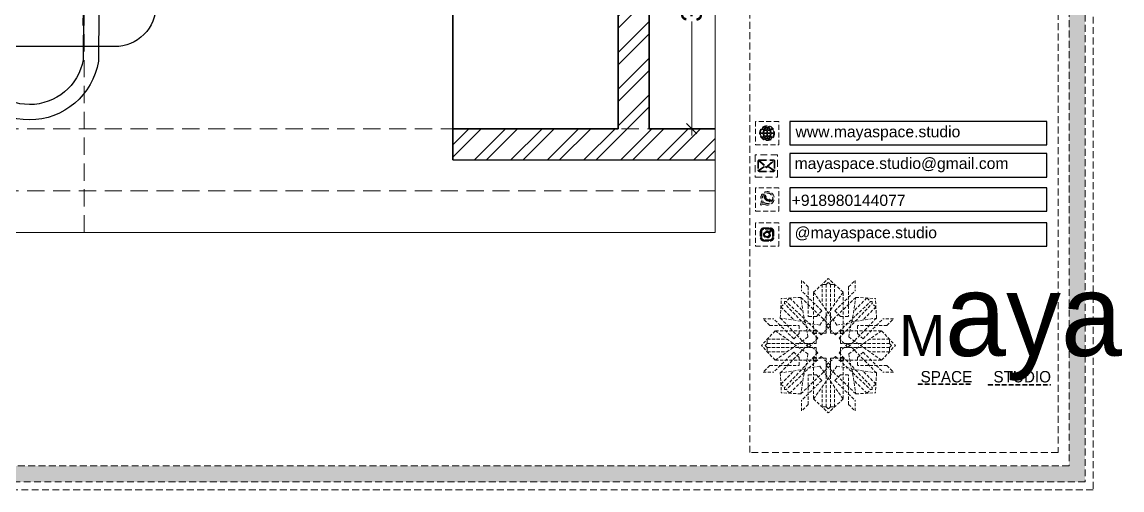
# Model space of a CAD drawing. Header units: millimetres. Extents: x 56222 to 3066687, y -650199 to -121287.
# Drawn here: x 140211 to 140370.5, y -184253.8 to -184185.9 of the extents above; entities that cross this region are included whole.
import ezdxf

# ---------------------------------------------------------------- set-up
doc = ezdxf.new("R2010")
doc.units = ezdxf.units.MM
doc.header["$MEASUREMENT"] = 0
doc.header["$PDMODE"] = 35
for name, pattern in [('DASHED', [0.75, 0.5, -0.25]), ('DASHED2', [0.375, 0.25, -0.125]), ('DASHEDX2', [1.5, 1, -0.5])]:
    doc.linetypes.add(name, pattern=pattern)
doc.layers.get('Defpoints').update_dxf_attribs({"color": 220})
doc.layers.add('AR HATCH-7', color=7, linetype='Continuous')
doc.layers.add('str coll', color=6, linetype='Continuous')
for name, color, linetype, lineweight in [('Dimension', 10, 'DASHEDX2', 20), ('FIRST FLOOR ( DW_RAIL )', 7, 'Continuous', 9), ('FURNITURE', 32, 'Continuous', 9), ('furniture dimensions', 1, 'DASHED', 0), ('GROUND FLOOR', 7, 'Continuous', 9), ('Labelling', 1, 'Continuous', 25), ('wall', 7, 'Continuous', 30)]:
    doc.layers.add(name, color=color, linetype=linetype, lineweight=lineweight)
doc.layers.add('hatch', color=250, linetype='Continuous', lineweight=9, transparency=0.5)
doc.styles.add('century g', font='GOTHIC.TTF')
doc.styles.get("Standard").update_dxf_attribs({"font": 'arial.ttf', "height": 6})
doc.dimstyles.new('Archana', dxfattribs={"dimtxt": 2, "dimasz": 0.75, "dimexe": 0.5, "dimexo": 0.5, "dimgap": 0, "dimtad": 0, "dimzin": 0, "dimdsep": 46, "dimlunit": 4, "dimtxsty": 'century g', "dimblk": 'OBLIQUE', "dimcen": 0, "dimdle": 1, "dimclrd": 256, "dimclre": 256, "dimclrt": 256, "dimadec": 0, "dimazin": 0, "dimtfac": 1, "dimtofl": 0, "dimtmove": 1, "dimatfit": 3, "dimfxl": 1, "dimfxlon": 1, "dimtolj": 1, "dimtzin": 0, "dimlwd": -1, "dimlwe": -1, "dimarcsym": 0})

# ---------------------------------------------------------------- blocks, each defined once
blk = doc.blocks.new('SD DSD')
at = {"layer": 'FURNITURE', "lineweight": 25}
for p, q in [((3348486.7, -514623.32), (3348486.68, -514619.42)), ((3348502.23, -514619.34), (3348502.25, -514623.25)), ((3348486.7, -514623.32), (3348502.25, -514623.25)), ((3348483.69, -514625.26), (3348479.79, -514625.25)), ((3348483.69, -514625.26), (3348483.66, -514640.81)), ((3348505.76, -514625.26), (3348509.66, -514625.25)), ((3348505.76, -514625.26), (3348505.79, -514640.81)), ((3348479.75, -514640.8), (3348483.66, -514640.81)), ((3348509.7, -514640.8), (3348505.79, -514640.81)), ((3348479.75, -514651.77), (3348483.66, -514651.76)), ((3348483.69, -514667.31), (3348483.66, -514651.76)), ((3348483.69, -514667.31), (3348479.79, -514667.32)), ((3348486.7, -514669.25), (3348486.68, -514673.16)), ((3348486.7, -514669.25), (3348502.25, -514669.32)), ((3348502.23, -514673.23), (3348502.25, -514669.32))]:
    blk.add_line(p, q, dxfattribs=at)
at = {"layer": 'FURNITURE'}
for p, q in [((3348505.76, -514667.31), (3348505.79, -514651.76)), ((3348509.7, -514651.77), (3348505.79, -514651.76)), ((3348505.76, -514667.31), (3348509.66, -514667.32))]:
    blk.add_line(p, q, dxfattribs=at)
at = {"layer": 'FURNITURE', "lineweight": 25, "flags": 128}
for points in [[(3348502.23, -514621.56), (3348504.46, -514621.55), (3348504.42, -514614.17, 0.853613), (3348484.42, -514614.22), (3348484.46, -514621.65), (3348486.68, -514621.64)], [(3348502.22, -514619.34), (3348502.23, -514621.56), (3348502.2, -514614.36, 0.835758), (3348486.65, -514614.39), (3348486.67, -514619.42), (3348486.68, -514621.64)], [(3348481.97, -514640.8), (3348481.97, -514643.02), (3348474.58, -514643.01, -0.853613), (3348474.58, -514623.01), (3348482.01, -514623.02), (3348482.01, -514625.25)], [(3348507.48, -514640.8), (3348507.48, -514643.02), (3348514.87, -514643.01, 0.853613), (3348514.87, -514623.01), (3348507.44, -514623.02), (3348507.44, -514625.25)], [(3348479.75, -514640.79), (3348481.97, -514640.8), (3348474.77, -514640.78, -0.835758), (3348474.76, -514625.23), (3348479.79, -514625.24), (3348482.01, -514625.25)], [(3348509.7, -514640.79), (3348507.48, -514640.8), (3348514.68, -514640.78, 0.835758), (3348514.69, -514625.23), (3348509.66, -514625.24), (3348507.44, -514625.25)], [(3348481.97, -514651.77), (3348481.97, -514649.55), (3348474.58, -514649.57, 0.853613), (3348474.58, -514669.57), (3348482.01, -514669.55), (3348482.01, -514667.32)], [(3348507.48, -514651.77), (3348507.48, -514649.55), (3348514.87, -514649.57, -0.853613), (3348514.87, -514669.57), (3348507.44, -514669.55), (3348507.44, -514667.32)], [(3348479.75, -514651.78), (3348481.97, -514651.77), (3348474.77, -514651.79, 0.835758), (3348474.76, -514667.34), (3348479.79, -514667.33), (3348482.01, -514667.33)], [(3348509.7, -514651.78), (3348507.48, -514651.77), (3348514.68, -514651.79, -0.835758), (3348514.69, -514667.34), (3348509.66, -514667.33), (3348507.44, -514667.33)], [(3348502.23, -514671.01), (3348504.46, -514671.02), (3348504.42, -514678.4, -0.853613), (3348484.42, -514678.36), (3348484.46, -514670.92), (3348486.68, -514670.93)], [(3348502.22, -514673.23), (3348502.23, -514671.01), (3348502.2, -514678.21, -0.835758), (3348486.65, -514678.18), (3348486.67, -514673.16), (3348486.68, -514670.93)]]:
    blk.add_lwpolyline(points, format="xyb", dxfattribs=at)
at = {"layer": 'FURNITURE', "lineweight": 30}
blk.add_lwpolyline([(3348506.78, -514676.29), (3348482.68, -514676.29, -0.414214), (3348476.68, -514670.29), (3348476.68, -514622.29, -0.414214), (3348482.68, -514616.29), (3348506.78, -514616.29, -0.414214), (3348512.78, -514622.29), (3348512.78, -514670.29, -0.414214)], format="xyb", close=True, dxfattribs=at)
blk = doc.blocks.new('FSFSF')
at = {"color": 42, "lineweight": 5, "true_color": 0xe0ac11}
for p, q in [((28600.03, 143.51), (28600.03, 140.16)), ((28602.15, 141.41), (28600.03, 143.51)), ((28602.15, 141.41), (28602.15, 131.95)), ((28603.86, 139.69), (28608.58, 144.08)), ((28607.9, 142.22), (28606.58, 142.22)), ((28606.58, 142.22), (28606.58, 135.84)), ((28607.9, 142.22), (28608.58, 142.85)), ((28607.9, 142.22), (28607.9, 126.58)), ((28613.31, 139.69), (28608.58, 144.08)), ((28609.27, 142.22), (28608.59, 142.85)), ((28609.27, 142.22), (28609.27, 126.58)), ((28609.27, 142.22), (28610.59, 142.22)), ((28610.59, 142.22), (28610.59, 135.84)), ((28615.02, 141.41), (28617.14, 143.51)), ((28615.02, 141.41), (28615.02, 131.95)), ((28617.14, 143.51), (28617.14, 140.16)), ((28593.19, 131.45), (28593.54, 137.71)), ((28599.8, 138.06), (28593.54, 137.71)), ((28596.24, 137.86), (28595.12, 136.69)), ((28596.24, 137.86), (28600.47, 133.65)), ((28601.03, 130), (28599.8, 138.06)), ((28599.8, 138.05), (28608.58, 129.56)), ((28606.47, 133.76), (28600.03, 140.16)), ((28603.86, 126.58), (28603.86, 139.69)), ((28603.86, 139.69), (28608.58, 133.02)), ((28613.31, 139.69), (28608.59, 133.02)), ((28617.37, 138.05), (28608.59, 129.56)), ((28610.7, 133.76), (28617.14, 140.16)), ((28613.31, 126.58), (28613.31, 139.69)), ((28616.14, 130), (28617.37, 138.06)), ((28620.93, 137.86), (28616.7, 133.65)), ((28617.37, 138.06), (28623.63, 137.71)), ((28620.93, 137.86), (28622.05, 136.69)), ((28624, 131.45), (28623.65, 137.71)), ((28593.39, 135), (28594.56, 136.12)), ((28593.39, 135), (28597.6, 130.78)), ((28595.12, 136.69), (28594.53, 136.69)), ((28594.56, 136.12), (28594.56, 136.71)), ((28605.17, 124.98), (28594.56, 136.12)), ((28606.27, 126.08), (28595.12, 136.69)), ((28606.47, 133.76), (28604.75, 131.95)), ((28610.7, 133.76), (28612.42, 131.95)), ((28610.9, 126.08), (28622.05, 136.69)), ((28612.02, 124.98), (28622.62, 136.12)), ((28623.8, 135), (28619.59, 130.78)), ((28622.05, 136.69), (28622.64, 136.69)), ((28622.62, 136.12), (28622.62, 136.71)), ((28623.8, 135), (28622.62, 136.12)), ((28587.73, 131.22), (28591.08, 131.22)), ((28589.84, 129.1), (28587.73, 131.22)), ((28597.49, 124.78), (28591.08, 131.22)), ((28593.19, 131.45), (28601.69, 122.67)), ((28601.25, 130.22), (28593.19, 131.45)), ((28604.75, 131.95), (28602.15, 131.95)), ((28605.86, 129.18), (28608.58, 133.02)), ((28611.31, 129.18), (28608.59, 133.02)), ((28612.42, 131.95), (28615.02, 131.95)), ((28623.99, 131.45), (28615.5, 122.67)), ((28615.94, 130.22), (28624, 131.45)), ((28619.7, 124.78), (28626.1, 131.22)), ((28629.45, 131.22), (28626.1, 131.22)), ((28627.34, 129.1), (28629.45, 131.22)), ((28591.56, 127.39), (28587.17, 122.66)), ((28589.84, 129.1), (28599.29, 129.1)), ((28604.66, 127.39), (28591.56, 127.39)), ((28591.56, 127.39), (28598.23, 122.67)), ((28599.29, 126.5), (28599.29, 129.1)), ((28605.86, 129.18), (28601.03, 130)), ((28602.07, 125.39), (28601.25, 130.22)), ((28603.68, 126.54), (28603.68, 127.39)), ((28604.71, 127.57), (28603.86, 127.57)), ((28604.66, 123.35), (28604.66, 127.39)), ((28604.7, 126.58), (28604.71, 127.57)), ((28606.27, 126.08), (28608.58, 128.27)), ((28607.9, 128.92), (28608.58, 129.56)), ((28607.9, 128.92), (28608.58, 128.27)), ((28609.27, 128.92), (28608.59, 129.56)), ((28609.27, 128.92), (28608.59, 128.27)), ((28610.9, 126.08), (28608.59, 128.27)), ((28611.31, 129.18), (28616.14, 130)), ((28612.46, 126.58), (28612.46, 127.57)), ((28612.46, 127.57), (28613.31, 127.57)), ((28612.52, 123.35), (28612.52, 127.39)), ((28612.52, 127.39), (28625.63, 127.39)), ((28613.51, 126.54), (28613.51, 127.39)), ((28615.12, 125.39), (28615.94, 130.22)), ((28627.34, 129.1), (28617.89, 129.1)), ((28617.89, 126.5), (28617.89, 129.1)), ((28625.63, 127.39), (28618.96, 122.67)), ((28625.63, 127.39), (28630.02, 122.66)), ((28589.03, 123.35), (28588.4, 122.67)), ((28589.03, 123.35), (28589.03, 124.67)), ((28589.03, 124.67), (28595.4, 124.67)), ((28589.03, 123.35), (28604.66, 123.35)), ((28597.49, 124.78), (28599.29, 126.5)), ((28602.07, 125.39), (28598.23, 122.67)), ((28602.33, 123.35), (28601.69, 122.67)), ((28602.33, 123.35), (28602.97, 122.67)), ((28605.17, 124.98), (28602.97, 122.67)), ((28604.66, 126.54), (28603.68, 126.54)), ((28607.9, 126.58), (28603.86, 126.58)), ((28609.27, 126.58), (28613.31, 126.58)), ((28612.02, 124.98), (28614.21, 122.67)), ((28612.52, 126.54), (28613.51, 126.54)), ((28628.16, 123.35), (28612.52, 123.35)), ((28614.85, 123.35), (28614.21, 122.67)), ((28614.85, 123.35), (28615.5, 122.67)), ((28615.12, 125.39), (28618.96, 122.67)), ((28619.7, 124.78), (28617.89, 126.5)), ((28628.16, 124.67), (28621.78, 124.67)), ((28628.16, 123.35), (28628.16, 124.67)), ((28628.16, 123.35), (28628.78, 122.67)), ((28591.56, 117.94), (28587.17, 122.66)), ((28589.03, 121.98), (28588.4, 122.65)), ((28589.03, 121.98), (28604.66, 121.98)), ((28589.03, 121.98), (28589.03, 120.66)), ((28589.03, 120.66), (28595.4, 120.66)), ((28597.49, 120.54), (28591.08, 114.11)), ((28591.56, 117.94), (28598.23, 122.65)), ((28593.19, 113.88), (28601.69, 122.65)), ((28605.17, 120.35), (28594.56, 109.2)), ((28597.49, 120.54), (28599.29, 118.83)), ((28602.07, 119.94), (28598.23, 122.65)), ((28602.07, 119.94), (28601.25, 115.1)), ((28602.33, 121.98), (28601.69, 122.65)), ((28602.33, 121.98), (28602.97, 122.65)), ((28605.17, 120.35), (28602.97, 122.65)), ((28604.66, 121.98), (28604.66, 117.94)), ((28612.02, 120.35), (28614.21, 122.65)), ((28612.02, 120.35), (28622.62, 109.2)), ((28612.52, 121.98), (28612.52, 117.94)), ((28628.16, 121.98), (28612.52, 121.98)), ((28614.85, 121.98), (28614.21, 122.65)), ((28614.85, 121.98), (28615.5, 122.65)), ((28615.12, 119.94), (28618.96, 122.65)), ((28615.12, 119.94), (28615.94, 115.1)), ((28623.99, 113.88), (28615.5, 122.65)), ((28619.7, 120.54), (28617.89, 118.83)), ((28625.63, 117.94), (28618.96, 122.65)), ((28619.7, 120.54), (28626.1, 114.11)), ((28628.16, 120.66), (28621.78, 120.66)), ((28625.63, 117.94), (28630.02, 122.66)), ((28628.16, 121.98), (28628.78, 122.65)), ((28628.16, 121.98), (28628.16, 120.66)), ((28589.84, 116.23), (28587.73, 114.11)), ((28589.84, 116.23), (28599.29, 116.23)), ((28604.66, 117.94), (28591.56, 117.94)), ((28606.27, 119.15), (28595.12, 108.54)), ((28599.29, 118.83), (28599.29, 116.23)), ((28604.66, 118.78), (28603.68, 118.78)), ((28603.68, 118.78), (28603.68, 117.94)), ((28607.9, 118.65), (28603.86, 118.65)), ((28603.86, 118.65), (28603.86, 105.54)), ((28604.71, 117.66), (28603.86, 117.66)), ((28604.7, 118.65), (28604.71, 117.66)), ((28606.27, 119.15), (28608.58, 116.96)), ((28607.9, 103.01), (28607.9, 118.65)), ((28607.9, 116.31), (28608.58, 116.96)), ((28607.9, 116.31), (28608.58, 115.67)), ((28610.9, 119.15), (28608.59, 116.96)), ((28609.27, 116.31), (28608.59, 116.96)), ((28609.27, 116.31), (28608.59, 115.67)), ((28609.27, 118.65), (28613.31, 118.65)), ((28609.27, 103.01), (28609.27, 118.65)), ((28610.9, 119.15), (28622.05, 108.54)), ((28612.46, 118.65), (28612.46, 117.66)), ((28612.46, 117.66), (28613.31, 117.66)), ((28612.52, 118.78), (28613.51, 118.78)), ((28612.52, 117.94), (28625.63, 117.94)), ((28613.31, 118.65), (28613.31, 105.54)), ((28613.51, 118.78), (28613.51, 117.94)), ((28617.89, 118.83), (28617.89, 116.23)), ((28627.34, 116.23), (28617.89, 116.23)), ((28627.34, 116.23), (28629.45, 114.11)), ((28587.73, 114.11), (28591.08, 114.11)), ((28601.25, 115.1), (28593.19, 113.87)), ((28593.19, 113.87), (28593.54, 107.62)), ((28593.39, 110.32), (28597.6, 114.55)), ((28599.8, 107.17), (28608.58, 115.67)), ((28601.03, 115.23), (28599.8, 107.17)), ((28605.86, 116.05), (28601.03, 115.23)), ((28602.15, 103.82), (28602.15, 113.27)), ((28604.75, 113.27), (28602.15, 113.27)), ((28606.47, 111.47), (28604.75, 113.27)), ((28605.86, 116.05), (28608.58, 112.21)), ((28611.31, 116.05), (28608.59, 112.21)), ((28617.37, 107.17), (28608.59, 115.67)), ((28610.7, 111.47), (28612.42, 113.27)), ((28611.31, 116.05), (28616.14, 115.23)), ((28612.42, 113.27), (28615.02, 113.27)), ((28615.02, 103.82), (28615.02, 113.27)), ((28615.94, 115.1), (28624, 113.87)), ((28616.14, 115.23), (28617.37, 107.17)), ((28623.8, 110.32), (28619.59, 114.55)), ((28624, 113.87), (28623.65, 107.62)), ((28629.45, 114.11), (28626.1, 114.11)), ((28593.39, 110.32), (28594.56, 109.2)), ((28594.56, 109.2), (28594.56, 108.61)), ((28596.24, 107.37), (28600.47, 111.58)), ((28606.47, 111.47), (28600.03, 105.07)), ((28603.86, 105.54), (28608.58, 112.21)), ((28606.58, 103.01), (28606.58, 109.38)), ((28613.31, 105.54), (28608.59, 112.21)), ((28610.59, 103.01), (28610.59, 109.38)), ((28610.7, 111.47), (28617.14, 105.07)), ((28620.93, 107.37), (28616.7, 111.58)), ((28623.8, 110.32), (28622.62, 109.2)), ((28622.62, 109.2), (28622.62, 108.61)), ((28599.8, 107.17), (28593.54, 107.52)), ((28595.12, 108.54), (28594.53, 108.54)), ((28596.24, 107.37), (28595.12, 108.54)), ((28617.37, 107.17), (28623.63, 107.52)), ((28620.93, 107.37), (28622.05, 108.54)), ((28622.05, 108.54), (28622.64, 108.54)), ((28600.03, 101.71), (28600.03, 105.07)), ((28602.15, 103.82), (28600.03, 101.71)), ((28603.86, 105.54), (28608.58, 101.15)), ((28607.9, 103.01), (28606.58, 103.01)), ((28607.9, 103.01), (28608.58, 102.38)), ((28613.31, 105.54), (28608.58, 101.15)), ((28609.27, 103.01), (28608.59, 102.38)), ((28609.27, 103.01), (28610.59, 103.01)), ((28615.02, 103.82), (28617.14, 101.71)), ((28617.14, 101.71), (28617.14, 105.07))]:
    blk.add_line(p, q, dxfattribs=at)
blk = doc.blocks.new('hgwg')
at = {"layer": 'Dimension', "true_color": 0xd39e00}
h = blk.add_hatch(color=42, dxfattribs=at)
h.dxf.hatch_style = 1
h.paths.add_polyline_path([(27505.71, 45.05), (27494.27, 45.05), (27494.27, 44.9), (27505.71, 44.9)])
h = blk.add_hatch(color=42, dxfattribs=at)
h.dxf.hatch_style = 1
h.paths.add_polyline_path([(27523.3, 44.9), (27509.68, 44.9), (27509.68, 44.75), (27523.3, 44.75)])
at = {"layer": 'Dimension', "color": 42, "true_color": 0xd39e00}
for p, q in [((27494.27, 45.05), (27505.71, 45.05)), ((27494.27, 44.9), (27494.27, 45.05)), ((27494.27, 44.9), (27505.71, 44.9)), ((27505.71, 45.05), (27505.71, 44.9)), ((27509.68, 44.9), (27523.3, 44.9)), ((27509.68, 44.9), (27509.68, 44.75)), ((27509.68, 44.75), (27523.3, 44.75)), ((27523.3, 44.75), (27523.3, 44.9))]:
    blk.add_line(p, q, dxfattribs=at)
at = {"layer": 'Dimension', "color": 42, "true_color": 0xd39e00, "attachment_point": 1}
for s, width, insert, char_height in [('{\\fCinzel|b0|i0|c0|p2;\\H1.5x;M\\fAmsterdam One|b0|i0|c0|p2;\\H2x;aya}', 85.3277, (27490.17, 69.17), 6), ('{\\fCinzel|b0|i0|c0|p0;SPACE     STUDIO}', 66.129, (27494.83, 47.86), 2.5)]:
    blk.add_mtext_dynamic_manual_height_columns(s, width=width, gutter_width=30, heights=[0], dxfattribs=dict(at, insert=insert, char_height=char_height))
blk = doc.blocks.new('QEGW4TG')
at = {"layer": 'Dimension', "true_color": 0x000000}
h = blk.add_hatch(color=18, dxfattribs=at)
h.dxf.hatch_style = 1
h.paths.add_polyline_path([(2.69, 1.93, 0.170513), (2.95, 1.97, 0.190337), (3.11, 2.18, 0.316231), (3.07, 2.28), (2.79, 2.37, 0.273721), (2.69, 2.34, 0.040749), (2.63, 2.27, -0.441282), (2.53, 2.25, -0.11828), (2.06, 2.64, -0.441282), (2.07, 2.74, 0.040749), (2.13, 2.81, 0.290083), (2.14, 2.92), (2.01, 3.18, 0.316231), (1.91, 3.2, 0.190337), (1.73, 3, 0.170513), (1.72, 2.74, 0.252784)], flags=0)
h.paths.add_polyline_path([(1.19, 1.98), (1.03, 1.3, 0.550912), (1.11, 1.23), (1.75, 1.39, 6.344125)])
h.paths.add_polyline_path([(1.81, 1.7), (1.4, 1.6), (1.5, 2.03, -9.071339)], flags=16)
h.paths.add_polyline_path([(3.11, 2.16, -0.17811), (2.95, 1.97, -0.170513), (2.69, 1.93, -0.252784), (1.72, 2.74, -0.170513), (1.73, 3, -0.17811), (1.89, 3.19, -0.370089), (2.01, 3.18), (2.14, 2.92, -0.307185), (2.13, 2.8, -0.041087), (2.06, 2.73, 0.321676), (2.05, 2.65, 0.126524), (2.55, 2.24, 0.312216), (2.62, 2.26, -0.041087), (2.68, 2.34, -0.290673), (2.79, 2.37), (3.07, 2.28, -0.370089)], flags=0)
h = blk.add_hatch(color=18, dxfattribs=at)
h.dxf.hatch_style = 1
h.paths.add_polyline_path([(2.79, 2.37, 0.273721), (2.69, 2.34, 0.040749), (2.63, 2.27, -0.441282), (2.53, 2.25, -0.11828), (2.06, 2.64, -0.441282), (2.07, 2.74, 0.040749), (2.13, 2.81, 0.290083), (2.14, 2.92), (2.01, 3.18, 0.316231), (1.91, 3.2, 0.190337), (1.73, 3, 0.170513), (1.72, 2.74, 0.252784), (2.69, 1.93, 0.170513), (2.95, 1.97, 0.190337), (3.11, 2.18, 0.316231), (3.07, 2.28)])
for p, q in [((2.01, 3.18), (2.14, 2.92)), ((3.07, 2.28), (2.8, 2.36)), ((1.19, 1.98), (1.03, 1.3)), ((1.1, 1.23), (1.75, 1.39)), ((1.5, 2.03), (1.4, 1.6)), ((1.4, 1.6), (1.81, 1.7))]:
    blk.add_line(p, q)
blk.add_lwpolyline([(0, 0), (4.68, 0), (4.68, 4.68), (0, 4.68)], close=True)
for centre, radius, start, end in [((2.39, 2.56), 1.34, 241.4727, 205.6422), ((2.39, 2.56), 1.04, 235.9962, 210.8333), ((2.09, 2.87), 0.39, 159.7007, 198.4072), ((2.96, 3.23), 1.33, 201.4218, 258.1669), ((2.07, 2.87), 0.364, 118.9685, 159.3648), ((1.94, 3.12), 0.0896, 41.8985, 123.1344), ((2.11, 2.68), 0.066, 135.9932, 224.8892), ((1.67, 3.16), 0.586, 312.4617, 321.8728), ((3.12, 3.42), 1.31, 216.5455, 243.5279), ((2.05, 2.87), 0.104, 320.3924, 28.6971), ((2.57, 2.3), 0.066, 234.2482, 323.1441), ((3.11, 1.94), 0.586, 137.2645, 146.6756), ((2.76, 2.27), 0.104, 70.4402, 138.745), ((3.03, 2.2), 0.0896, 336.0029, 57.2388), ((1.09, 1.29), 0.0598, 164.8483, 282.1458), ((2.75, 2.31), 0.39, 260.7301, 299.4366), ((2.76, 2.29), 0.364, 299.7725, 340.1688)]:
    blk.add_arc(centre, radius, start, end)
blk = doc.blocks.new('ASGERG')
at = {"layer": 'Dimension', "true_color": 0x000000}
h = blk.add_hatch(color=18, dxfattribs=at)
h.dxf.hatch_style = 1
h.paths.add_polyline_path([(0.99, 1.7, 0.353872), (1.69, 1.03), (2.96, 1.03, 0.353872), (3.66, 1.7), (3.66, 2.99, 0.353872), (2.96, 3.67), (1.69, 3.67, 0.353872), (0.99, 2.99)])
h.paths.add_polyline_path([(1.27, 2.97, -0.353872), (1.72, 3.4), (2.94, 3.4, -0.353872), (3.38, 2.97), (3.38, 1.72, -0.353872), (2.94, 1.3), (1.72, 1.3, -0.353872), (1.27, 1.72)], flags=16)
h.paths.add_polyline_path([(3.02, 2.35, -1), (1.64, 2.35, -1)], flags=0)
h.paths.add_polyline_path([(2.74, 2.35, -1), (1.92, 2.35, -1)], flags=0)
h.paths.add_polyline_path([(2.86, 3.02, -1), (3.19, 3.02, -1)], flags=0)
h.paths.add_polyline_path([(1.64, 2.35, 1), (3.02, 2.35, 1)], flags=0)
h = blk.add_hatch(color=18, dxfattribs=at)
h.dxf.hatch_style = 1
h.paths.add_polyline_path([(1.64, 2.35, 1), (3.02, 2.35, 1)])
h.paths.add_polyline_path([(2.74, 2.35, -1), (1.92, 2.35, -1)], flags=16)
h = blk.add_hatch(color=18, dxfattribs=at)
h.dxf.hatch_style = 1
h.paths.add_polyline_path([(3.19, 3.02, 1), (2.86, 3.02, 1)])
for p, q in [((0.99, 2.99), (0.99, 1.7)), ((1.27, 2.97), (1.27, 1.72)), ((1.69, 3.67), (2.96, 3.67)), ((2.94, 3.4), (1.72, 3.4)), ((3.38, 2.97), (3.38, 1.72)), ((3.66, 2.99), (3.66, 1.7)), ((1.69, 1.03), (2.96, 1.03)), ((2.94, 1.3), (1.72, 1.3))]:
    blk.add_line(p, q)
blk.add_lwpolyline([(0, 0), (4.68, 0), (4.68, 4.68), (0, 4.68)], close=True)
for centre, radius in [((2.33, 2.35), 0.694), ((2.33, 2.35), 0.414), ((3.02, 3.02), 0.168)]:
    blk.add_circle(centre, radius)
for centre, radius, start, end in [((1.76, 2.89), 0.778, 94.8631, 172.8127), ((1.76, 2.91), 0.491, 94.8631, 172.8127), ((2.9, 2.91), 0.491, 7.1873, 85.1369), ((2.89, 2.89), 0.778, 7.1873, 85.1369), ((1.76, 1.8), 0.778, 187.1873, 265.1369), ((1.76, 1.78), 0.491, 187.1873, 265.1369), ((2.9, 1.78), 0.491, 274.8631, 352.8127), ((2.89, 1.8), 0.778, 274.8631, 352.8127)]:
    blk.add_arc(centre, radius, start, end)
blk = doc.blocks.new('DTGWEGEARG')
at = {"layer": 'Dimension', "true_color": 0x000000}
h = blk.add_hatch(color=18, dxfattribs=at)
h.dxf.hatch_style = 1
h.paths.add_polyline_path([(3.83, 2.34, 1), (0.85, 2.34, 1)])
h.paths.add_polyline_path([(2.51, 1.01, 0.105795), (2.96, 1.58, -0.055205), (3.3, 1.41, -0.169822)], flags=16)
h.paths.add_polyline_path([(2.41, 1.12), (2.41, 1.69, -0.058279), (2.81, 1.63, -0.103353)], flags=16)
h.paths.add_polyline_path([(2.26, 1.13, -0.101741), (1.87, 1.63, -0.057171), (2.26, 1.69)], flags=16)
h.paths.add_polyline_path([(2.17, 1.01, -0.169822), (1.38, 1.41, -0.055205), (1.72, 1.58, 0.105795)], flags=16)
h.paths.add_polyline_path([(3.02, 1.72, 0.081336), (3.13, 2.27), (3.68, 2.27, -0.152069), (3.4, 1.52, 0.05687)], flags=16)
h.paths.add_polyline_path([(2.87, 1.77, 0.061945), (2.41, 1.84), (2.41, 2.27), (2.98, 2.27, -0.081344)], flags=16)
h.paths.add_polyline_path([(2.26, 1.84, 0.060923), (1.8, 1.77, -0.081344), (1.7, 2.27), (2.26, 2.27)], flags=16)
h.paths.add_polyline_path([(1.66, 1.72, 0.05687), (1.28, 1.52, -0.152069), (1, 2.27), (1.55, 2.27, 0.081336)], flags=16)
h.paths.add_polyline_path([(2.41, 2.42), (2.41, 2.83, 0.061945), (2.87, 2.91, -0.080009), (2.98, 2.42)], flags=16)
h.paths.add_polyline_path([(3.13, 2.42, 0.080116), (3.02, 2.96, 0.05687), (3.4, 3.16, 0.028258), (3.3, 3.27, -0.055205), (2.96, 3.1, 0.105795), (2.51, 3.67, -0.36029), (3.68, 2.42)], flags=16)
h.paths.add_polyline_path([(2.26, 2.42), (1.7, 2.42, -0.080009), (1.8, 2.91, 0.060923), (2.26, 2.84)], flags=16)
h.paths.add_polyline_path([(1.55, 2.42), (1, 2.42, -0.150466), (1.28, 3.16, 0.05687), (1.66, 2.96, 0.080116)], flags=16)
h.paths.add_polyline_path([(2.41, 2.98), (2.41, 3.56, -0.103353), (2.81, 3.05, -0.058279)], flags=16)
h.paths.add_polyline_path([(2.26, 2.99, -0.057171), (1.87, 3.05, -0.101741), (2.26, 3.55)], flags=16)
h.paths.add_polyline_path([(1.72, 3.1, -0.055205), (1.38, 3.27, -0.169822), (2.17, 3.67, 0.105795)], flags=16)
blk.add_lwpolyline([(0, 0), (4.68, 0), (4.68, 4.68), (0, 4.68)], close=True)
at = {"layer": 'Dimension', "color": 18, "true_color": 0x000000}
for p, q in [((1, 2.42), (1.55, 2.42)), ((1, 2.27), (1.55, 2.27)), ((1.7, 2.42), (2.26, 2.42)), ((1.7, 2.27), (2.26, 2.27)), ((2.26, 3.55), (2.26, 2.99)), ((2.26, 2.84), (2.26, 2.42)), ((2.26, 2.27), (2.26, 1.84)), ((2.41, 3.56), (2.41, 2.98)), ((2.41, 2.83), (2.41, 2.42)), ((2.41, 2.42), (2.98, 2.42)), ((2.41, 2.27), (2.98, 2.27)), ((2.41, 2.27), (2.41, 1.84)), ((3.13, 2.42), (3.68, 2.42)), ((3.13, 2.27), (3.68, 2.27)), ((2.26, 1.69), (2.26, 1.13)), ((2.41, 1.69), (2.41, 1.12))]:
    blk.add_line(p, q, dxfattribs=at)
blk.add_circle((2.34, 2.34), 1.49, dxfattribs=at)
for centre, radius, start, end in [((2.34, 2.34), 1.34, 142.3819, 176.6093), ((2.34, 2.34), 1.34, 183.0315, 217.6181), ((2.34, 4.74), 1.9, 236.1399, 249.1595), ((2.34, 2.34), 1.34, 97.3549, 135.9073), ((2.34, 4.74), 1.75, 236.7417, 249.3811), ((3.28, 2.34), 1.73, 159.0567, 177.3789), ((3.28, 2.34), 1.73, 182.3435, 200.9433), ((3.28, 2.34), 1.58, 158.8325, 177.1302), ((3.28, 2.34), 1.58, 182.5658, 201.1675), ((3.28, 2.34), 1.73, 129.9301, 154.0867), ((2.34, 4.74), 1.9, 253.6799, 267.6253), ((3.28, 2.34), 1.58, 130.1073, 153.3446), ((2.34, 4.74), 1.75, 254.3336, 267.422), ((1.4, 2.34), 1.58, 26.6554, 50.2584), ((2.34, 4.74), 1.75, 272.3248, 285.6664), ((2.34, 4.74), 1.9, 272.1415, 286.3201), ((2.34, 2.34), 1.34, 3.3907, 82.6451), ((1.4, 2.34), 1.73, 25.9133, 50.0699), ((1.4, 2.34), 1.58, 2.8698, 21.1675), ((1.4, 2.34), 1.58, 338.8325, 357.4342), ((2.34, 4.74), 1.75, 290.6189, 303.2583), ((2.34, 4.74), 1.9, 290.8405, 303.8601), ((1.4, 2.34), 1.73, 2.6211, 20.9433), ((1.4, 2.34), 1.73, 339.0567, 357.6565), ((2.34, 2.34), 1.34, 322.3819, 356.9685), ((2.34, -0.06), 1.9, 110.8405, 123.8601), ((2.34, -0.06), 1.75, 110.6189, 123.2583), ((2.34, 2.34), 1.34, 224.0927, 262.6451), ((3.28, 2.34), 1.73, 205.9133, 230.0699), ((2.34, -0.06), 1.9, 92.3747, 106.3201), ((2.34, -0.06), 1.75, 92.578, 105.6664), ((3.28, 2.34), 1.58, 206.6554, 229.8927), ((2.34, -0.06), 1.9, 73.6799, 87.8585), ((2.34, -0.06), 1.75, 74.3336, 87.6752), ((1.4, 2.34), 1.58, 309.7416, 333.3446), ((1.4, 2.34), 1.73, 309.9301, 334.0867), ((2.34, 2.34), 1.34, 277.3549, 315.9073), ((2.34, -0.06), 1.75, 56.7417, 69.3811), ((2.34, -0.06), 1.9, 56.1399, 69.1595)]:
    blk.add_arc(centre, radius, start, end, dxfattribs=at)
blk = doc.blocks.new('_Oblique')
at = {"layer": 'wall', "color": 0, "lineweight": -2}
blk.add_line((-0.5, -0.5), (0.5, 0.5), dxfattribs=at)
blk = doc.blocks.new('*D444')
at = {"layer": 'Defpoints', "color": 0, "linetype": 'Continuous', "lineweight": 30, "transparency": 16777216}
for p in [(140297.45, -184162.36), (140297.45, -184201.36), (140308.12, -184201.36)]:
    blk.add_point(p, dxfattribs=at)
at = {"layer": 'furniture dimensions', "color": 5, "linetype": 'Continuous', "transparency": 16777216}
for p, q in [((140308.12, -184161.36), (140308.12, -184177.92)), ((140308.12, -184202.36), (140308.12, -184185.81)), ((140304.12, -184201.36), (140308.62, -184201.36))]:
    blk.add_line(p, q, dxfattribs=at)
at = {"layer": 'furniture dimensions', "color": 5, "linetype": 'ByBlock', "transparency": 16777216}
blk.add_line((140304.12, -184162.36), (140308.62, -184162.36), dxfattribs=at)
at = {"layer": 'furniture dimensions', "color": 5, "linetype": 'Continuous', "transparency": 16777216, "xscale": 1.5, "yscale": 1.5, "zscale": 1.5}
for p, rotation in [((140308.12, -184162.36), 90), ((140308.12, -184201.36), 270)]:
    blk.add_blockref('_Oblique', p, dxfattribs=dict(at, rotation=rotation))
at = {"layer": 'furniture dimensions', "linetype": 'Continuous', "lineweight": 0, "transparency": 16777216, "insert": (140308.12, -184181.86), "char_height": 3, "attachment_point": 5, "rotation": 90, "style": 'century g'}
blk.add_mtext('\\A1;3\'-3"', dxfattribs=at)

msp = doc.modelspace()

# ---------------------------------------------------------------- hatches: boundary and pattern name
at = {"layer": 'AR HATCH-7', "lineweight": 18, "true_color": 0x939598, "transparency": 33554610}
h = msp.add_hatch(dxfattribs=at)
h.set_pattern_fill('ANSI32', color=252, scale=10)
h.paths.add_polyline_path([(140174.95, -184063.365), (140123.45, -184063.365), (140123.45, -184072.365), (140174.95, -184072.365)])
h.paths.add_polyline_path([(140090.45, -184063.365), (140065.45, -184063.365), (140065.45, -184072.365), (140090.45, -184072.365)])
h.paths.add_polyline_path([(140065.45, -184078.365), (140056.45, -184078.365), (140056.45, -184100.865), (140065.45, -184100.865), (140065.45, -184088.87)])
h.paths.add_polyline_path([(140065.45, -184172.865), (140056.45, -184172.865), (140056.45, -184190.865), (140065.45, -184190.865)])
h.paths.add_polyline_path([(140098.455, -184155.203), (140098.455, -184145.569), (140091.979, -184145.569), (140091.979, -184155.203)], flags=9)
h.paths.add_polyline_path([(140171.676, -184197.145), (140185.563, -184197.145), (140185.563, -184184.924), (140171.676, -184184.924)], flags=9)
h.paths.add_polyline_path([(140098.668, -184198.297), (140109.498, -184198.297), (140109.498, -184191.245), (140098.668, -184191.245)], flags=9)
h.paths.add_polyline_path([(140097.102, -184172.145), (140116.906, -184172.145), (140116.906, -184159.965), (140097.102, -184159.965)], flags=9)
h.paths.add_polyline_path([(140144.148, -184148.798), (140149.271, -184148.798), (140149.271, -184141.446), (140144.148, -184141.446)], flags=9)
h.paths.add_polyline_path([(140151.874, -184140.882), (140156.981, -184140.882), (140156.981, -184133.531), (140151.874, -184133.531)], flags=9)
h.paths.add_polyline_path([(140160.503, -184149.111), (140165.885, -184149.111), (140165.885, -184141.76), (140160.503, -184141.76)], flags=9)
h.paths.add_polyline_path([(140151.727, -184156.827), (140157.11, -184156.827), (140157.11, -184149.476), (140151.727, -184149.476)], flags=9)
h.paths.add_polyline_path([(140135.013, -184180.447), (140174.359, -184180.447), (140174.359, -184165.377), (140135.013, -184165.377)], flags=9)
h.paths.add_polyline_path([(140311.29, -184089.694), (140311.29, -184080.061), (140304.814, -184080.061), (140304.814, -184089.694)], flags=9)
h.paths.add_polyline_path([(140311.252, -184114.419), (140311.252, -184102.471), (140304.776, -184102.471), (140304.776, -184114.419)], flags=9)
h.paths.add_polyline_path([(140311.252, -184136.086), (140311.252, -184124.138), (140304.776, -184124.138), (140304.776, -184136.086)], flags=9)
h.paths.add_polyline_path([(140311.252, -184157.752), (140311.252, -184145.804), (140304.776, -184145.804), (140304.776, -184157.752)], flags=9)
h.paths.add_polyline_path([(140311.252, -184186.705), (140311.252, -184177.072), (140304.776, -184177.072), (140304.776, -184186.705)], flags=9)
h.paths.add_polyline_path([(140253.815, -184158.021), (140273.619, -184158.021), (140273.619, -184145.841), (140253.815, -184145.841)], flags=9)
h.paths.add_polyline_path([(140253.03, -184186.557), (140267.956, -184186.557), (140267.956, -184179.505), (140253.03, -184179.505)], flags=9)
h = msp.add_hatch(dxfattribs=at)
h.set_pattern_fill('ANSI32', color=252, scale=10)
h.paths.add_polyline_path([(140311.45, -184063.365), (140219.95, -184063.365), (140219.95, -184072.365), (140293.45, -184072.365), (140311.527, -184072.365)])
h.paths.add_polyline_path([(140301.95, -184072.365), (140297.45, -184072.365), (140297.45, -184201.365), (140301.95, -184201.365)])
h.paths.add_polyline_path([(140311.527, -184201.365), (140273.45, -184201.365), (140273.45, -184205.865), (140311.527, -184205.917)])
at = {"layer": 'Dimension', "true_color": 0xd39e00}
h = msp.add_hatch(color=42, dxfattribs=at)
h.paths.add_polyline_path([(140032.283, -184252.61), (140365.198, -184252.61), (140365.198, -184018.28), (140032.283, -184018.28)])
h.paths.add_polyline_path([(140034.62, -184250.274), (140362.862, -184250.274), (140362.862, -184020.616), (140034.62, -184020.616)], flags=16)
at = {"layer": 'Dimension', "true_color": 0x000000}
h = msp.add_hatch(color=18, dxfattribs=at)
h.dxf.hatch_style = 1
h.paths.add_polyline_path([(140319.943, -184207.593, 0.4142136), (140320.191, -184207.345), (140320.191, -184206.105, 0.4142136), (140319.943, -184205.857), (140317.972, -184205.857, 0.4142136), (140317.724, -184206.105), (140317.724, -184207.345, 0.4142136), (140317.972, -184207.593)])
h.paths.add_polyline_path([(140319.141, -184206.846), (140320.053, -184207.455, -0.1989124), (140319.943, -184207.5), (140317.972, -184207.5, -0.1989124), (140317.863, -184207.455), (140318.775, -184206.846), (140318.958, -184207.017)], flags=16)
h.paths.add_polyline_path([(140318.958, -184206.89), (140317.955, -184205.951, -0.0287833), (140317.972, -184205.95), (140319.943, -184205.95, -0.0287833), (140319.961, -184205.951)], flags=16)
h.paths.add_polyline_path([(140319.211, -184206.78), (140320.051, -184205.993, -0.2024819), (140320.098, -184206.105), (140320.098, -184207.345, -0.043076), (140320.096, -184207.372)], flags=16)
h.paths.add_polyline_path([(140318.705, -184206.78), (140317.82, -184207.372, -0.043076), (140317.817, -184207.345), (140317.817, -184206.105, -0.2024819), (140317.864, -184205.993)], flags=16)

# ---------------------------------------------------------------- linework, layer by layer
at = {"color": 18, "true_color": 0x000000, "elevation": 0.119}
for points in [[(140322.338, -184203.708), (140359.64, -184203.708), (140359.64, -184200.298), (140322.338, -184200.298)], [(140322.338, -184208.361), (140359.64, -184208.361), (140359.64, -184204.952), (140322.338, -184204.952)], [(140322.355, -184213.324), (140359.64, -184213.324), (140359.64, -184209.915), (140322.355, -184209.915)], [(140322.338, -184218.407), (140359.64, -184218.407), (140359.64, -184214.997), (140322.338, -184214.997)]]:
    msp.add_lwpolyline(points, close=True, dxfattribs=at)
at = {"layer": 'Dimension', "color": 18, "true_color": 0x000000}
for p, q in [((140317.864, -184205.993, 0.119), (140318.705, -184206.78, 0.119)), ((140317.955, -184205.951, 0.119), (140318.958, -184206.89, 0.119)), ((140317.972, -184205.857, 0.119), (140319.943, -184205.857, 0.119)), ((140317.972, -184205.95, 0.119), (140319.943, -184205.95, 0.119)), ((140318.958, -184206.89, 0.119), (140319.961, -184205.951, 0.119)), ((140319.211, -184206.78, 0.119), (140320.051, -184205.993, 0.119)), ((140317.724, -184206.105, 0.119), (140317.724, -184207.345, 0.119)), ((140317.817, -184206.105, 0.119), (140317.817, -184207.345, 0.119)), ((140317.82, -184207.372, 0.119), (140318.705, -184206.78, 0.119)), ((140317.863, -184207.455, 0.119), (140318.775, -184206.846, 0.119)), ((140317.972, -184207.5, 0.119), (140319.943, -184207.5, 0.119)), ((140317.972, -184207.593, 0.119), (140319.943, -184207.593, 0.119)), ((140318.775, -184206.846, 0.119), (140318.958, -184207.017, 0.119)), ((140318.958, -184207.017, 0.119), (140319.141, -184206.846, 0.119)), ((140320.053, -184207.455, 0.119), (140319.141, -184206.846, 0.119)), ((140320.096, -184207.372, 0.119), (140319.211, -184206.78, 0.119)), ((140320.098, -184206.105, 0.119), (140320.098, -184207.345, 0.119)), ((140320.191, -184206.105, 0.119), (140320.191, -184207.345, 0.119))]:
    msp.add_line(p, q, dxfattribs=at)
at = {"layer": 'Dimension', "color": 42, "true_color": 0xd39e00, "elevation": 0.119}
for points in [[(140031.115, -184017.111), (140366.366, -184017.111), (140366.366, -184253.778), (140031.115, -184253.778)], [(140032.283, -184018.28), (140365.198, -184018.28), (140365.198, -184252.61), (140032.283, -184252.61)], [(140034.62, -184020.616), (140362.862, -184020.616), (140362.862, -184250.274), (140034.62, -184250.274)], [(140316.546, -184248.351), (140316.546, -184022.539), (140361.28, -184022.539), (140361.28, -184248.351)]]:
    msp.add_lwpolyline(points, close=True, dxfattribs=at)
at = {"layer": 'Dimension', "elevation": 0.119}
msp.add_lwpolyline([(140317.335, -184208.387), (140320.577, -184208.387), (140320.577, -184205.144), (140317.335, -184205.144)], close=True, dxfattribs=at)
at = {"layer": 'Dimension', "color": 18, "true_color": 0x000000}
for centre, radius, start, end in [((140317.972, -184206.105, 0.119), 0.248, 90, 180), ((140317.972, -184206.105, 0.119), 0.155, 134.21354, 180), ((140317.972, -184206.105, 0.119), 0.155, 90, 96.59481), ((140319.943, -184206.105, 0.119), 0.248, 0, 90), ((140319.943, -184206.105, 0.119), 0.155, 83.40519, 90), ((140319.943, -184206.105, 0.119), 0.155, 0, 45.78646), ((140317.972, -184207.345, 0.119), 0.248, 180, 270), ((140317.972, -184207.345, 0.119), 0.155, 180, 189.86619), ((140317.972, -184207.345, 0.119), 0.155, 224.99995, 270), ((140319.943, -184207.345, 0.119), 0.248, 270, 0), ((140319.943, -184207.345, 0.119), 0.155, 270, 315.00005), ((140319.943, -184207.345, 0.119), 0.155, 350.13381, 0)]:
    msp.add_arc(centre, radius, start, end, dxfattribs=at)
at = {"layer": 'FIRST FLOOR ( DW_RAIL )', "lineweight": 0}
msp.add_lwpolyline([(140042.956, -184054.468), (140311.527, -184054.468), (140311.527, -184216.393), (140042.956, -184216.393)], close=True, dxfattribs=at)
at = {"layer": 'FURNITURE', "lineweight": 30}
msp.add_line((140273.45, -184201.365), (140273.45, -184097.365), dxfattribs=at)
msp.add_lwpolyline([(140273.45, -184201.365), (140297.45, -184201.365), (140297.45, -184162.363), (140273.45, -184162.363)], close=True, dxfattribs=at)
at = {"layer": 'GROUND FLOOR'}
for p, q in [((140297.45, -184201.365), (140273.45, -184201.365)), ((140273.45, -184205.865), (140273.45, -184201.365)), ((140301.95, -184201.365), (140311.527, -184201.365))]:
    msp.add_line(p, q, dxfattribs=at)
at = {"layer": 'hatch', "lineweight": 35, "transparency": 33554687}
for p, q in [((140297.45, -184201.365), (140297.45, -184072.365)), ((140301.95, -184072.365), (140301.95, -184201.365)), ((140273.45, -184205.865), (140273.45, -184201.365)), ((140273.45, -184201.365), (140297.45, -184201.365)), ((140301.95, -184201.365), (140311.527, -184201.365)), ((140311.527, -184205.917), (140273.45, -184205.865))]:
    msp.add_line(p, q, dxfattribs=at)
at = {"layer": 'Labelling', "color": 251, "linetype": 'DASHED2', "lineweight": 0, "ltscale": 10, "true_color": 0x636466}
for p, q in [((140219.95, -184216.393), (140219.95, -184072.365)), ((140065.45, -184201.365), (140311.527, -184201.365)), ((140065.45, -184210.365), (140311.527, -184210.365))]:
    msp.add_line(p, q, dxfattribs=at)

# ---------------------------------------------------------------- block references
at = {"layer": 'Dimension', "xscale": 0.728822697761833, "yscale": 0.728822697761833, "zscale": 0.728822697761833}
msp.add_blockref('DTGWEGEARG', (140317.353, -184203.708, 0.119), dxfattribs=at)
at = {"layer": 'Dimension', "color": 42, "true_color": 0xd39e00}
for name, p, xscale, yscale, zscale in [('QEGW4TG', (140317.37, -184213.324, 0.119), 0.728822697761833, 0.728822697761833, 0.728822697761833), ('ASGERG', (140317.353, -184218.407, 0.119), 0.728822697761833, 0.728822697761833, 0.728822697761833), ('FSFSF', (127356.184, -184288.427, 0.119), 0.4534219216388455, 0.4534219216388455, 0.4534219216388455), ('hgwg', (122148.067, -184268.183, 0.119), 0.6616973117267821, 0.6616973117267821, 0.6616973117267821)]:
    msp.add_blockref(name, p, dxfattribs=dict(at, xscale=xscale, yscale=yscale, zscale=zscale))
at = {"layer": 'str coll', "lineweight": 35}
msp.add_blockref('SD DSD', (-3208282.379, 330486.845), dxfattribs=at)

# ---------------------------------------------------------------- texts
at = {"color": 18, "true_color": 0x000000, "char_height": 1.62962, "attachment_point": 1}
for s, width, gutter_width, insert in [('www.mayaspace.studio', 10.94364, 9.154, (140323.179, -184200.964, 0.119)), ('mayaspace.studio@gmail.com', 6.8274, 5.711, (140323.049, -184205.561, 0.119)), ('+918980144077', 26.62369, 5.711, (140322.628, -184210.922, 0.119)), ('@mayaspace.studio', 6.8274, 5.711, (140323.049, -184215.607, 0.119))]:
    msp.add_mtext_dynamic_manual_height_columns(s, width=width, gutter_width=gutter_width, heights=[0], dxfattribs=dict(at, insert=insert))

# ---------------------------------------------------------------- dimensions: what is measured, and where the dimension line sits
at = {"layer": 'furniture dimensions', "color": 5, "linetype": 'Continuous', "lineweight": 0}
dim = msp.add_linear_dim(base=(140308.12, -184201.365), p1=(140297.45, -184162.363), p2=(140297.45, -184201.365), angle=270, dimstyle='Archana', override={"dimtxt": 3, "dimasz": 1.5, "dimdec": 0, "dimclrd": 5, "dimclre": 5, "dimfxl": 4}, dxfattribs=at)
dim.commit()
dim.dimension.update_dxf_attribs({"geometry": '*D444', "text_midpoint": (140308.12, -184181.864)})

doc.saveas('drawing.dxf')
